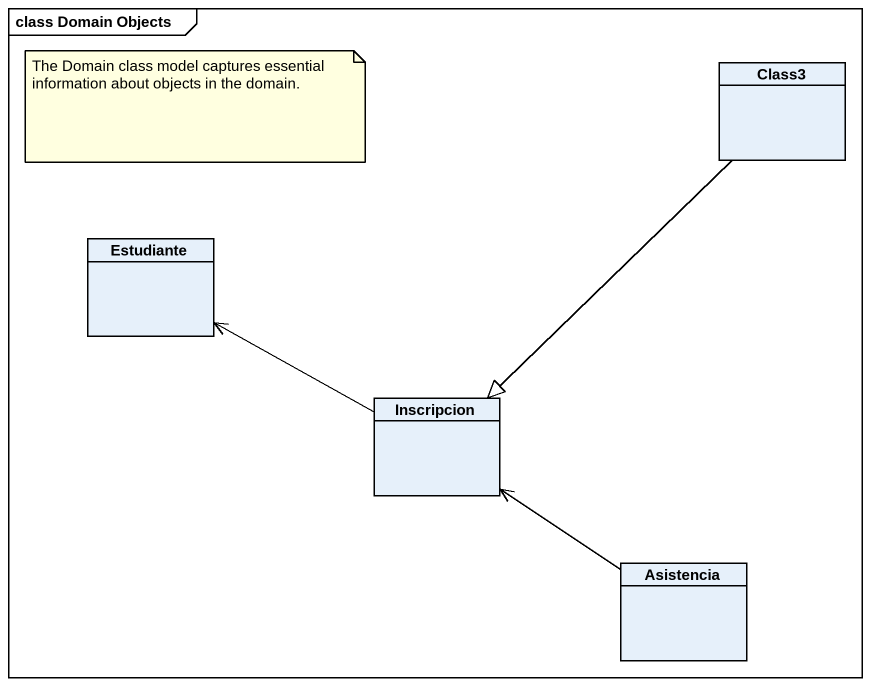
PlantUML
@startuml
mainframe class Domain Objects
hide circle
hide empty members
class Class3
class Estudiante
class Inscripcion
class Asistencia
Class3 --|> Inscripcion
Inscripcion -left-> Estudiante
Asistencia -up-> Inscripcion
note as N1
  The Domain class model captures essential information about objects in the domain.
end note
@enduml
